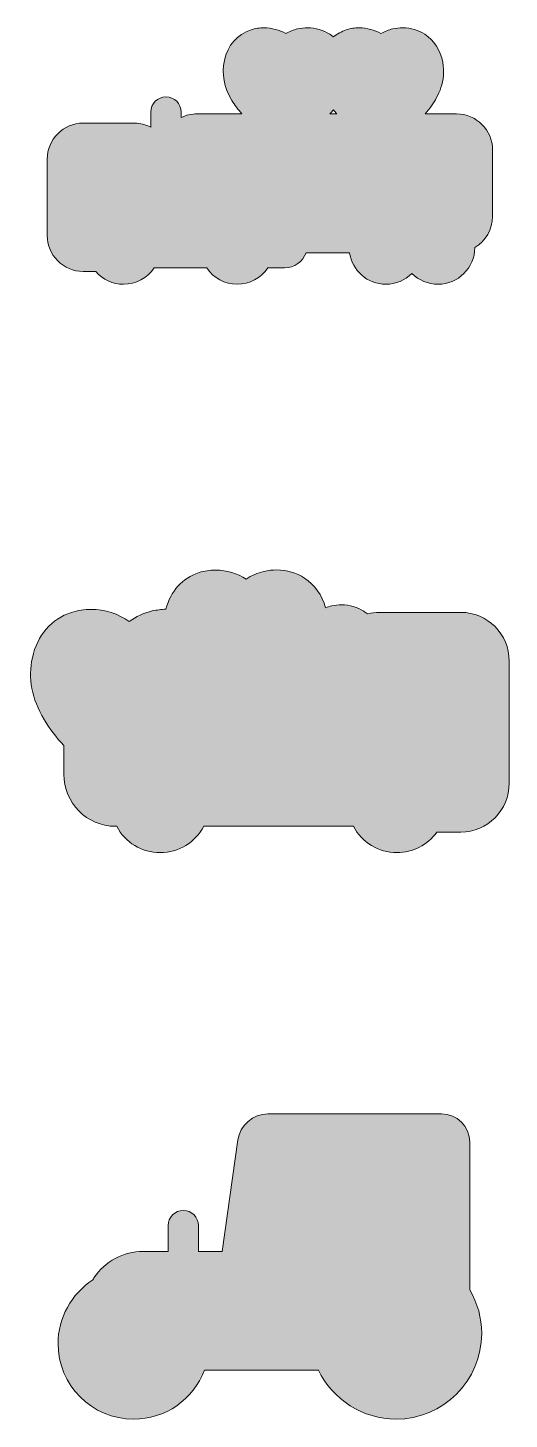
# Model space of a CAD drawing. Extents: x 14 to 2068, y -1996 to -61.
# Drawn here: x 1697 to 2061, y -1996 to -943 of the extents above; entities that cross this region are included whole.
import ezdxf

# ---------------------------------------------------------------- set-up
doc = ezdxf.new("R2010")
doc.units = 0
doc.header["$MEASUREMENT"] = 0
doc.layers.add('Layer 1', color=7, linetype='Continuous', lineweight=0)

msp = doc.modelspace()

# ---------------------------------------------------------------- hatches: boundary and pattern name
at = {"layer": 'Layer 1', "true_color": 0xc00000, "transparency": 33554687}
h = msp.add_hatch(color=12, dxfattribs=at)
h.dxf.hatch_style = 2
edge = h.paths.add_edge_path()
edge.add_spline(control_points=[(1925.5, -1008.1), (1926.4, -1007), (1927.3, -1006), (1928.1, -1005), (1928.9, -1006), (1929.8, -1007), (1930.7, -1008.1), (1930.7, -1008.1), (1925.5, -1008.1), (1925.5, -1008.1)], knot_values=[0, 0, 0, 0, 1, 1, 1, 2, 2, 2, 3, 3, 3, 3], degree=3, periodic=0)
edge = h.paths.add_edge_path()
edge.add_spline(control_points=[(2021.2, -1008.1), (2021.2, -1008.1), (1997.5, -1008.1), (1997.5, -1008.1), (1999.3, -1006.1), (2000.9, -1004), (2002.4, -1001.9), (2007.3, -994.8), (2013.6, -983.6), (2010.8, -969), (2009.1, -960), (2004.3, -952.5), (1997.3, -947.9), (1992.5, -944.7), (1986.7, -943), (1980.6, -943), (1978.1, -943), (1975.5, -943.3), (1973, -943.8), (1969.9, -944.5), (1966.9, -945.7), (1964.1, -947.4), (1959.2, -944.6), (1953.4, -943), (1947.7, -943), (1944.3, -943), (1941, -943.5), (1937.8, -944.6), (1934.2, -945.8), (1930.9, -947.6), (1928, -949.9), (1927.2, -949.2), (1926.3, -948.5), (1925.3, -947.9), (1920.5, -944.7), (1914.7, -943), (1908.6, -943), (1906.1, -943), (1903.5, -943.3), (1901, -943.8), (1897.9, -944.5), (1894.9, -945.7), (1892.1, -947.4), (1887.2, -944.6), (1881.4, -943), (1875.7, -943), (1872.3, -943), (1869, -943.5), (1865.8, -944.6), (1855.3, -948), (1848.1, -956.2), (1845.6, -967.7), (1843.4, -977.9), (1845.2, -987.8), (1851.3, -997.9), (1853.4, -1001.5), (1855.9, -1004.9), (1858.7, -1008.1), (1858.7, -1008.1), (1825, -1008.1), (1825, -1008.1), (1820.8, -1008.1), (1816.7, -1009), (1812.9, -1010.9), (1812.9, -1010.9), (1812.9, -1006.8), (1812.9, -1006.8), (1812.9, -1000.4), (1807.8, -995.2), (1801.4, -995.2), (1795.1, -995.2), (1789.9, -1000.4), (1789.9, -1006.8), (1789.9, -1006.8), (1789.9, -1018.1), (1789.9, -1018.1), (1786.1, -1016.1), (1781.9, -1015.1), (1777.7, -1015.1), (1777.7, -1015.1), (1738.8, -1015.1), (1738.8, -1015.1), (1723.7, -1015.1), (1711.5, -1027.3), (1711.5, -1042.4), (1711.5, -1042.4), (1711.5, -1100), (1711.5, -1100), (1711.5, -1115.1), (1723.7, -1127.3), (1738.8, -1127.3), (1738.8, -1127.3), (1748.2, -1127.3), (1748.2, -1127.3), (1753.6, -1133.5), (1761.2, -1137), (1769.3, -1137), (1778.6, -1137), (1787.3, -1132.3), (1792.5, -1124.6), (1792.5, -1124.6), (1832.2, -1124.6), (1832.2, -1124.6), (1837.3, -1132.3), (1846, -1137), (1855.3, -1137), (1864.6, -1137), (1873.3, -1132.3), (1878.5, -1124.6), (1878.5, -1124.6), (1891.2, -1124.6), (1891.2, -1124.6), (1898.5, -1124.6), (1905, -1119.9), (1907.4, -1113.1), (1907.4, -1113.1), (1940.3, -1113.1), (1940.3, -1113.1), (1942.2, -1126.7), (1953.8, -1137), (1967.9, -1137), (1975.2, -1137), (1982.3, -1134), (1987.5, -1128.8), (1992.8, -1134), (1999.9, -1137), (2007.2, -1137), (2022.5, -1137), (2035, -1124.6), (2035.1, -1109.3), (2043.3, -1104.4), (2048.5, -1095.4), (2048.5, -1085.8), (2048.5, -1085.8), (2048.5, -1035.3), (2048.5, -1035.3), (2048.5, -1020.3), (2036.3, -1008.1), (2021.2, -1008.1)], knot_values=[0, 0, 0, 0, 1, 1, 1, 2, 2, 2, 3, 3, 3, 4, 4, 4, 5, 5, 5, 6, 6, 6, 7, 7, 7, 8, 8, 8, 9, 9, 9, 10, 10, 10, 11, 11, 11, 12, 12, 12, 13, 13, 13, 14, 14, 14, 15, 15, 15, 16, 16, 16, 17, 17, 17, 18, 18, 18, 19, 19, 19, 20, 20, 20, 21, 21, 21, 22, 22, 22, 23, 23, 23, 24, 24, 24, 25, 25, 25, 26, 26, 26, 27, 27, 27, 28, 28, 28, 29, 29, 29, 30, 30, 30, 31, 31, 31, 32, 32, 32, 33, 33, 33, 34, 34, 34, 35, 35, 35, 36, 36, 36, 37, 37, 37, 38, 38, 38, 39, 39, 39, 40, 40, 40, 41, 41, 41, 42, 42, 42, 43, 43, 43, 44, 44, 44, 45, 45, 45, 46, 46, 46, 46], degree=3, periodic=0)
h = msp.add_hatch(color=12, dxfattribs=at)
h.dxf.hatch_style = 2
edge = h.paths.add_edge_path()
edge.add_spline(control_points=[(2061.1, -1422.1), (2061.1, -1422.1), (2061.1, -1514.5), (2061.1, -1514.5), (2061.1, -1534.8), (2044.7, -1551.4), (2024.6, -1551.4), (2024.6, -1551.4), (2006.4, -1551.4), (2006.4, -1551.4), (1999.4, -1561.1), (1988.2, -1566.9), (1976.2, -1566.9), (1962.2, -1566.9), (1949.7, -1559.3), (1943.2, -1547), (1943.2, -1547), (1830, -1547), (1830, -1547), (1823.5, -1559.3), (1811.1, -1566.9), (1797, -1566.9), (1783, -1566.9), (1770.6, -1559.3), (1764.1, -1547), (1764.1, -1547), (1763.1, -1547), (1763.1, -1547), (1741.6, -1547), (1724.1, -1529.3), (1724.1, -1507.6), (1724.1, -1507.6), (1724.1, -1485.9), (1724.1, -1485.9), (1718.3, -1479.8), (1713.5, -1473.3), (1709.2, -1466.2), (1699.8, -1450.4), (1696.9, -1435.1), (1700.3, -1419.5), (1704.1, -1402.4), (1714.6, -1390.2), (1730, -1385.2), (1734.7, -1383.7), (1739.6, -1382.9), (1744.7, -1382.9), (1755.1, -1382.9), (1765.5, -1386.3), (1773.5, -1392.2), (1778.8, -1388.2), (1784.5, -1385.6), (1791, -1384.1), (1794.5, -1383.4), (1798, -1382.9), (1801.4, -1382.8), (1804.9, -1369.1), (1813.7, -1359.3), (1826.4, -1355.1), (1830.4, -1353.8), (1834.6, -1353.2), (1838.9, -1353.2), (1847.3, -1353.2), (1855.4, -1355.6), (1862, -1360.1), (1866.2, -1357.3), (1870.7, -1355.3), (1875.5, -1354.2), (1878.8, -1353.5), (1882.1, -1353.1), (1885.3, -1353.1), (1893, -1353.1), (1900.1, -1355.2), (1906.3, -1359.3), (1913.9, -1364.3), (1919.5, -1372.2), (1922.2, -1381.7), (1923.7, -1381.1), (1925.2, -1380.7), (1926.8, -1380.3), (1929.3, -1379.8), (1931.8, -1379.5), (1934.3, -1379.5), (1940.4, -1379.5), (1946.2, -1381.2), (1951, -1384.4), (1952, -1385), (1952.9, -1385.7), (1953.8, -1386.4), (1956.8, -1385.6), (1959.9, -1385.2), (1963, -1385.2), (1963, -1385.2), (2024.6, -1385.2), (2024.6, -1385.2), (2044.7, -1385.2), (2061.1, -1401.7), (2061.1, -1422.1)], knot_values=[0, 0, 0, 0, 1, 1, 1, 2, 2, 2, 3, 3, 3, 4, 4, 4, 5, 5, 5, 6, 6, 6, 7, 7, 7, 8, 8, 8, 9, 9, 9, 10, 10, 10, 11, 11, 11, 12, 12, 12, 13, 13, 13, 14, 14, 14, 15, 15, 15, 16, 16, 16, 17, 17, 17, 18, 18, 18, 19, 19, 19, 20, 20, 20, 21, 21, 21, 22, 22, 22, 23, 23, 23, 24, 24, 24, 25, 25, 25, 26, 26, 26, 27, 27, 27, 28, 28, 28, 29, 29, 29, 30, 30, 30, 31, 31, 31, 32, 32, 32, 32], degree=3, periodic=0)
h = msp.add_hatch(color=12, dxfattribs=at)
h.dxf.hatch_style = 2
edge = h.paths.add_edge_path()
edge.add_spline(control_points=[(2040.3, -1930.6), (2040.3, -1966.4), (2011.2, -1995.5), (1975.4, -1995.5), (1950.7, -1995.5), (1927.4, -1980.7), (1916.7, -1958.4), (1916.7, -1958.4), (1830.5, -1958.4), (1830.5, -1958.4), (1822.2, -1980.7), (1800.9, -1995.5), (1776.9, -1995.5), (1745.4, -1995.5), (1719.7, -1969.8), (1719.7, -1938.3), (1719.7, -1919), (1729.8, -1900.6), (1746.1, -1890.1), (1746.3, -1889.6), (1746.6, -1889.1), (1746.9, -1888.6), (1755.3, -1876.1), (1769.2, -1868.6), (1784.2, -1868.6), (1784.2, -1868.6), (1803, -1868.6), (1803, -1868.6), (1803, -1868.6), (1803, -1849.1), (1803, -1849.1), (1803, -1842.7), (1808.1, -1837.6), (1814.5, -1837.6), (1820.8, -1837.6), (1826, -1842.7), (1826, -1849.1), (1826, -1849.1), (1826, -1868.6), (1826, -1868.6), (1826, -1868.6), (1843.9, -1868.6), (1843.9, -1868.6), (1843.9, -1868.6), (1855.7, -1784.3), (1855.7, -1784.3), (1857.2, -1773.4), (1867.4, -1764.5), (1878.4, -1764.5), (1878.4, -1764.5), (2009.8, -1764.5), (2009.8, -1764.5), (2021.7, -1764.5), (2031.3, -1774.1), (2031.3, -1786), (2031.3, -1786), (2031.3, -1897.7), (2031.3, -1897.7), (2037.2, -1907.7), (2040.3, -1919), (2040.3, -1930.6)], knot_values=[0, 0, 0, 0, 1, 1, 1, 2, 2, 2, 3, 3, 3, 4, 4, 4, 5, 5, 5, 6, 6, 6, 7, 7, 7, 8, 8, 8, 9, 9, 9, 10, 10, 10, 11, 11, 11, 12, 12, 12, 13, 13, 13, 14, 14, 14, 15, 15, 15, 16, 16, 16, 17, 17, 17, 18, 18, 18, 19, 19, 19, 20, 20, 20, 20], degree=3, periodic=0)

# ---------------------------------------------------------------- linework, layer by layer
at = {"layer": 'Layer 1'}
for points, knots in [([(2021.2, -1008.1), (2021.2, -1008.1), (1997.5, -1008.1), (1997.5, -1008.1), (1999.3, -1006.1), (2000.9, -1004), (2002.4, -1001.9), (2007.3, -994.8), (2013.6, -983.6), (2010.8, -969), (2009.1, -960), (2004.3, -952.5), (1997.3, -947.9), (1992.5, -944.7), (1986.7, -943), (1980.6, -943), (1978.1, -943), (1975.5, -943.3), (1973, -943.8), (1969.9, -944.5), (1966.9, -945.7), (1964.1, -947.4), (1959.2, -944.6), (1953.4, -943), (1947.7, -943), (1944.3, -943), (1941, -943.5), (1937.8, -944.6), (1934.2, -945.8), (1930.9, -947.6), (1928, -949.9), (1927.2, -949.2), (1926.3, -948.5), (1925.3, -947.9), (1920.5, -944.7), (1914.7, -943), (1908.6, -943), (1906.1, -943), (1903.5, -943.3), (1901, -943.8), (1897.9, -944.5), (1894.9, -945.7), (1892.1, -947.4), (1887.2, -944.6), (1881.4, -943), (1875.7, -943), (1872.3, -943), (1869, -943.5), (1865.8, -944.6), (1855.3, -948), (1848.1, -956.2), (1845.6, -967.7), (1843.4, -977.9), (1845.2, -987.8), (1851.3, -997.9), (1853.4, -1001.5), (1855.9, -1004.9), (1858.7, -1008.1), (1858.7, -1008.1), (1825, -1008.1), (1825, -1008.1), (1820.8, -1008.1), (1816.7, -1009), (1812.9, -1010.9), (1812.9, -1010.9), (1812.9, -1006.8), (1812.9, -1006.8), (1812.9, -1000.4), (1807.8, -995.2), (1801.4, -995.2), (1795.1, -995.2), (1789.9, -1000.4), (1789.9, -1006.8), (1789.9, -1006.8), (1789.9, -1018.1), (1789.9, -1018.1), (1786.1, -1016.1), (1781.9, -1015.1), (1777.7, -1015.1), (1777.7, -1015.1), (1738.8, -1015.1), (1738.8, -1015.1), (1723.7, -1015.1), (1711.5, -1027.3), (1711.5, -1042.4), (1711.5, -1042.4), (1711.5, -1100), (1711.5, -1100), (1711.5, -1115.1), (1723.7, -1127.3), (1738.8, -1127.3), (1738.8, -1127.3), (1748.2, -1127.3), (1748.2, -1127.3), (1753.6, -1133.5), (1761.2, -1137), (1769.3, -1137), (1778.6, -1137), (1787.3, -1132.3), (1792.5, -1124.6), (1792.5, -1124.6), (1832.2, -1124.6), (1832.2, -1124.6), (1837.3, -1132.3), (1846, -1137), (1855.3, -1137), (1864.6, -1137), (1873.3, -1132.3), (1878.5, -1124.6), (1878.5, -1124.6), (1891.2, -1124.6), (1891.2, -1124.6), (1898.5, -1124.6), (1905, -1119.9), (1907.4, -1113.1), (1907.4, -1113.1), (1940.3, -1113.1), (1940.3, -1113.1), (1942.2, -1126.7), (1953.8, -1137), (1967.9, -1137), (1975.2, -1137), (1982.3, -1134), (1987.5, -1128.8), (1992.8, -1134), (1999.9, -1137), (2007.2, -1137), (2022.5, -1137), (2035, -1124.6), (2035.1, -1109.3), (2043.3, -1104.4), (2048.5, -1095.4), (2048.5, -1085.8), (2048.5, -1085.8), (2048.5, -1035.3), (2048.5, -1035.3), (2048.5, -1020.3), (2036.3, -1008.1), (2021.2, -1008.1)], [0, 0, 0, 0, 1, 1, 1, 2, 2, 2, 3, 3, 3, 4, 4, 4, 5, 5, 5, 6, 6, 6, 7, 7, 7, 8, 8, 8, 9, 9, 9, 10, 10, 10, 11, 11, 11, 12, 12, 12, 13, 13, 13, 14, 14, 14, 15, 15, 15, 16, 16, 16, 17, 17, 17, 18, 18, 18, 19, 19, 19, 20, 20, 20, 21, 21, 21, 22, 22, 22, 23, 23, 23, 24, 24, 24, 25, 25, 25, 26, 26, 26, 27, 27, 27, 28, 28, 28, 29, 29, 29, 30, 30, 30, 31, 31, 31, 32, 32, 32, 33, 33, 33, 34, 34, 34, 35, 35, 35, 36, 36, 36, 37, 37, 37, 38, 38, 38, 39, 39, 39, 40, 40, 40, 41, 41, 41, 42, 42, 42, 43, 43, 43, 44, 44, 44, 45, 45, 45, 46, 46, 46, 46]), ([(1925.5, -1008.1), (1926.4, -1007), (1927.3, -1006), (1928.1, -1005), (1928.9, -1006), (1929.8, -1007), (1930.7, -1008.1), (1930.7, -1008.1), (1925.5, -1008.1), (1925.5, -1008.1)], [0, 0, 0, 0, 1, 1, 1, 2, 2, 2, 3, 3, 3, 3]), ([(2061.1, -1422.1), (2061.1, -1422.1), (2061.1, -1514.5), (2061.1, -1514.5), (2061.1, -1534.8), (2044.7, -1551.4), (2024.6, -1551.4), (2024.6, -1551.4), (2006.4, -1551.4), (2006.4, -1551.4), (1999.4, -1561.1), (1988.2, -1566.9), (1976.2, -1566.9), (1962.2, -1566.9), (1949.7, -1559.3), (1943.2, -1547), (1943.2, -1547), (1830, -1547), (1830, -1547), (1823.5, -1559.3), (1811.1, -1566.9), (1797, -1566.9), (1783, -1566.9), (1770.6, -1559.3), (1764.1, -1547), (1764.1, -1547), (1763.1, -1547), (1763.1, -1547), (1741.6, -1547), (1724.1, -1529.3), (1724.1, -1507.6), (1724.1, -1507.6), (1724.1, -1485.9), (1724.1, -1485.9), (1718.3, -1479.8), (1713.5, -1473.3), (1709.2, -1466.2), (1699.8, -1450.4), (1696.9, -1435.1), (1700.3, -1419.5), (1704.1, -1402.4), (1714.6, -1390.2), (1730, -1385.2), (1734.7, -1383.7), (1739.6, -1382.9), (1744.7, -1382.9), (1755.1, -1382.9), (1765.5, -1386.3), (1773.5, -1392.2), (1778.8, -1388.2), (1784.5, -1385.6), (1791, -1384.1), (1794.5, -1383.4), (1798, -1382.9), (1801.4, -1382.8), (1804.9, -1369.1), (1813.7, -1359.3), (1826.4, -1355.1), (1830.4, -1353.8), (1834.6, -1353.2), (1838.9, -1353.2), (1847.3, -1353.2), (1855.4, -1355.6), (1862, -1360.1), (1866.2, -1357.3), (1870.7, -1355.3), (1875.5, -1354.2), (1878.8, -1353.5), (1882.1, -1353.1), (1885.3, -1353.1), (1893, -1353.1), (1900.1, -1355.2), (1906.3, -1359.3), (1913.9, -1364.3), (1919.5, -1372.2), (1922.2, -1381.7), (1923.7, -1381.1), (1925.2, -1380.7), (1926.8, -1380.3), (1929.3, -1379.8), (1931.8, -1379.5), (1934.3, -1379.5), (1940.4, -1379.5), (1946.2, -1381.2), (1951, -1384.4), (1952, -1385), (1952.9, -1385.7), (1953.8, -1386.4), (1956.8, -1385.6), (1959.9, -1385.2), (1963, -1385.2), (1963, -1385.2), (2024.6, -1385.2), (2024.6, -1385.2), (2044.7, -1385.2), (2061.1, -1401.7), (2061.1, -1422.1)], [0, 0, 0, 0, 1, 1, 1, 2, 2, 2, 3, 3, 3, 4, 4, 4, 5, 5, 5, 6, 6, 6, 7, 7, 7, 8, 8, 8, 9, 9, 9, 10, 10, 10, 11, 11, 11, 12, 12, 12, 13, 13, 13, 14, 14, 14, 15, 15, 15, 16, 16, 16, 17, 17, 17, 18, 18, 18, 19, 19, 19, 20, 20, 20, 21, 21, 21, 22, 22, 22, 23, 23, 23, 24, 24, 24, 25, 25, 25, 26, 26, 26, 27, 27, 27, 28, 28, 28, 29, 29, 29, 30, 30, 30, 31, 31, 31, 32, 32, 32, 32]), ([(2040.3, -1930.6), (2040.3, -1966.4), (2011.2, -1995.5), (1975.4, -1995.5), (1950.7, -1995.5), (1927.4, -1980.7), (1916.7, -1958.4), (1916.7, -1958.4), (1830.5, -1958.4), (1830.5, -1958.4), (1822.2, -1980.7), (1800.9, -1995.5), (1776.9, -1995.5), (1745.4, -1995.5), (1719.7, -1969.8), (1719.7, -1938.3), (1719.7, -1919), (1729.8, -1900.6), (1746.1, -1890.1), (1746.3, -1889.6), (1746.6, -1889.1), (1746.9, -1888.6), (1755.3, -1876.1), (1769.2, -1868.6), (1784.2, -1868.6), (1784.2, -1868.6), (1803, -1868.6), (1803, -1868.6), (1803, -1868.6), (1803, -1849.1), (1803, -1849.1), (1803, -1842.7), (1808.1, -1837.6), (1814.5, -1837.6), (1820.8, -1837.6), (1826, -1842.7), (1826, -1849.1), (1826, -1849.1), (1826, -1868.6), (1826, -1868.6), (1826, -1868.6), (1843.9, -1868.6), (1843.9, -1868.6), (1843.9, -1868.6), (1855.7, -1784.3), (1855.7, -1784.3), (1857.2, -1773.4), (1867.4, -1764.5), (1878.4, -1764.5), (1878.4, -1764.5), (2009.8, -1764.5), (2009.8, -1764.5), (2021.7, -1764.5), (2031.3, -1774.1), (2031.3, -1786), (2031.3, -1786), (2031.3, -1897.7), (2031.3, -1897.7), (2037.2, -1907.7), (2040.3, -1919), (2040.3, -1930.6)], [0, 0, 0, 0, 1, 1, 1, 2, 2, 2, 3, 3, 3, 4, 4, 4, 5, 5, 5, 6, 6, 6, 7, 7, 7, 8, 8, 8, 9, 9, 9, 10, 10, 10, 11, 11, 11, 12, 12, 12, 13, 13, 13, 14, 14, 14, 15, 15, 15, 16, 16, 16, 17, 17, 17, 18, 18, 18, 19, 19, 19, 20, 20, 20, 20])]:
    msp.add_open_spline(points, degree=3, knots=knots, dxfattribs=at)

doc.saveas('drawing.dxf')
